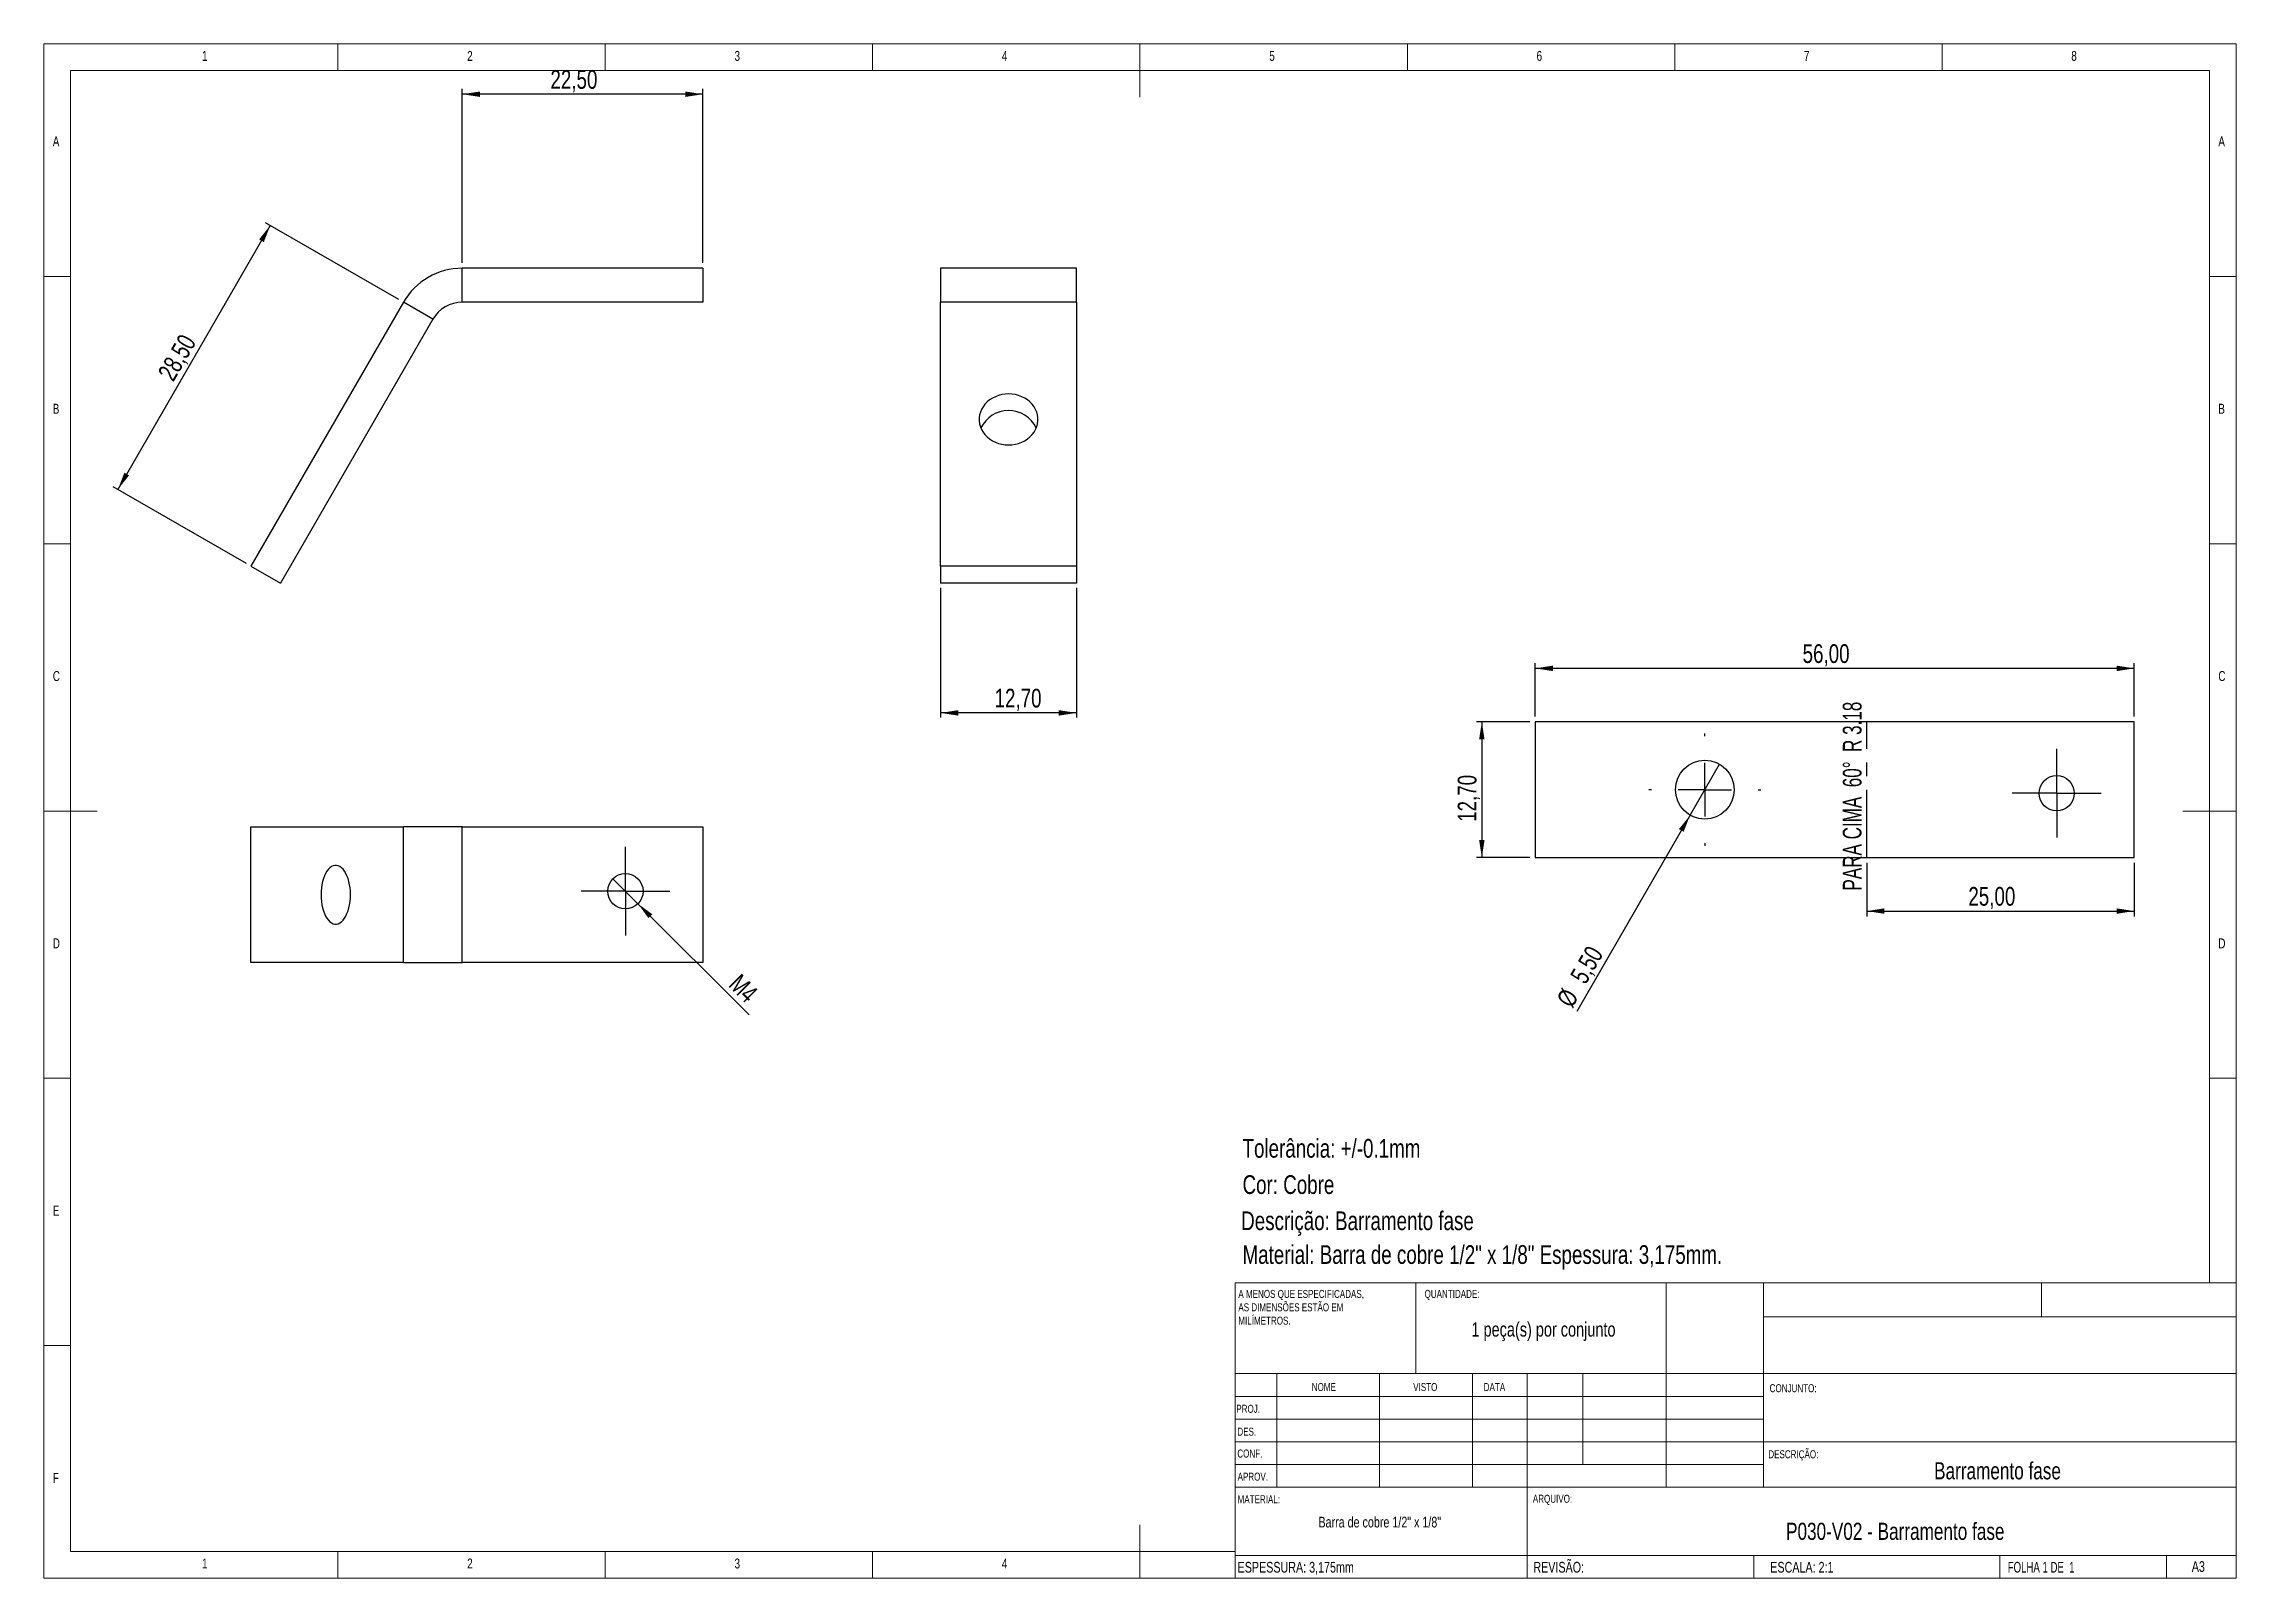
# Model space of a CAD drawing. Header units: millimetres. Extents: x 5 to 415, y 5 to 292.
import ezdxf

# ---------------------------------------------------------------- set-up
doc = ezdxf.new("R2010")
doc.units = ezdxf.units.MM
doc.linetypes.add('CENTERX2', pattern=[20.32, 12.7, -2.54, 2.54, -2.54])
doc.layers.add('CAMADA_1', color=179, linetype='Continuous')
doc.layers.add('FORMAT', color=7, linetype='Continuous')
doc.styles.add('SLDTEXTSTYLE0', font='TXT', dxfattribs={"width": 0.75})
doc.styles.add('SLDTEXTSTYLE1', font='TXT', dxfattribs={"width": 0.673077})
doc.styles.add('SLDTEXTSTYLE2', font='TXT', dxfattribs={"width": 0.681818})
doc.dimstyles.new('SLDDIMSTYLE0', dxfattribs={"dimtxt": 3.5, "dimasz": 3.302, "dimexe": 0, "dimexo": 0.0625, "dimgap": 0.875, "dimtad": 1, "dimlfac": 0.5, "dimrnd": 1e-09, "dimzin": 12, "dimdsep": 46, "dimtxsty": 'SLDTEXTSTYLE0', "dimsah": 1, "dimcen": 0.09, "dimadec": 0, "dimazin": 3, "dimtfac": 1, "dimtofl": 0, "dimtmove": 0, "dimatfit": 3, "dimfxl": 1, "dimfrac": 2, "dimtolj": 1, "dimtzin": 12, "dimarcsym": 0})
doc.dimstyles.new('SLDDIMSTYLE1', dxfattribs={"dimtxt": 3.5, "dimasz": 3.302, "dimexe": 0, "dimexo": 0.0625, "dimgap": 0.875, "dimtad": 1, "dimlfac": 0.5, "dimrnd": 1e-09, "dimzin": 12, "dimdsep": 46, "dimtxsty": 'SLDTEXTSTYLE0', "dimsah": 1, "dimcen": 0.09, "dimadec": 0, "dimazin": 3, "dimtfac": 1, "dimtmove": 0, "dimatfit": 0, "dimfxl": 1, "dimfrac": 2, "dimtolj": 1, "dimtzin": 12, "dimarcsym": 0})
doc.dimstyles.new('SLDDIMSTYLE2', dxfattribs={"dimtxt": 3.5, "dimasz": 3.302, "dimexe": 0, "dimexo": 0.0625, "dimgap": 0.875, "dimtad": 1, "dimlfac": 0.5, "dimrnd": 1e-09, "dimzin": 12, "dimdsep": 46, "dimtxsty": 'SLDTEXTSTYLE0', "dimblk1": 'NONE', "dimsah": 1, "dimcen": 0, "dimadec": 0, "dimazin": 3, "dimtfac": 1, "dimtmove": 0, "dimatfit": 3, "dimldrblk": 'NONE', "dimfxl": 1, "dimfrac": 2, "dimtolj": 1, "dimtzin": 12, "dimarcsym": 0})
doc.dimstyles.new('SLDDIMSTYLE3', dxfattribs={"dimtxt": 3.5, "dimasz": 3.302, "dimexe": 0, "dimexo": 0.0625, "dimgap": 0.875, "dimtad": 1, "dimlfac": 0.5, "dimrnd": 1e-09, "dimzin": 12, "dimdsep": 46, "dimtxsty": 'SLDTEXTSTYLE0', "dimblk1": 'NONE', "dimsah": 1, "dimcen": 0, "dimadec": 0, "dimazin": 3, "dimtfac": 1, "dimtmove": 0, "dimatfit": 3, "dimldrblk": 'NONE', "dimfxl": 1, "dimfrac": 2, "dimtolj": 1, "dimtzin": 12, "dimarcsym": 0})

# ---------------------------------------------------------------- blocks, each defined once
blk = doc.blocks.new('SW_NOTE_0')
at = {"color": 0, "linetype": 'Continuous', "lineweight": 0, "char_height": 1.5, "attachment_point": 1, "style": 'SLDTEXTSTYLE0'}
for s, insert in [('A MENOS QUE ESPECIFICADAS,', (0, 1.93)), ('AS DIMENSÕES ESTÃO EM', (0, -0.57)), ('MILÍMETROS.', (0, -3.07))]:
    blk.add_mtext(s, dxfattribs=dict(at, insert=insert))
blk = doc.blocks.new('_D')
at = {"layer": 'CAMADA_1'}
for p, q in [((83.26, 251.02), (83.26, 283.58)), ((128.26, 251.02), (128.26, 283.58)), ((128.26, 282.58), (83.26, 282.58))]:
    blk.add_line(p, q, dxfattribs=at)
for points in [[(83.26, 282.58), (86.56, 282.07), (86.56, 283.08)], [(128.26, 282.58), (124.96, 283.08), (124.96, 282.07)]]:
    blk.add_solid(points, dxfattribs=at)
at = {"layer": 'CAMADA_1', "insert": (99.74, 287.09), "char_height": 3.5, "attachment_point": 1, "style": 'SLDTEXTSTYLE0'}
blk.add_mtext('22,50', dxfattribs=at)
blk = doc.blocks.new('_D_1')
at = {"layer": 'CAMADA_1'}
for p, q in [((71.38, 244.16), (46.48, 258.53)), ((47.35, 258.03), (18.85, 208.66)), ((42.87, 194.79), (17.98, 209.16))]:
    blk.add_line(p, q, dxfattribs=at)
for points in [[(47.35, 258.03), (45.26, 255.43), (46.14, 254.92)], [(18.85, 208.66), (20.94, 211.27), (20.06, 211.78)]]:
    blk.add_solid(points, dxfattribs=at)
at = {"layer": 'CAMADA_1', "insert": (26.18, 230.39), "char_height": 3.5, "attachment_point": 1, "rotation": 60, "style": 'SLDTEXTSTYLE0'}
blk.add_mtext('28,50', dxfattribs=at)
blk = doc.blocks.new('_D_2')
at = {"layer": 'CAMADA_1'}
for p, q in [((172.72, 190.25), (172.72, 165.98)), ((198.12, 190.25), (198.12, 165.98)), ((198.12, 166.85), (172.72, 166.85))]:
    blk.add_line(p, q, dxfattribs=at)
for points in [[(172.72, 166.85), (176.02, 166.34), (176.02, 167.36)], [(198.12, 166.85), (194.82, 167.36), (194.82, 166.34)]]:
    blk.add_solid(points, dxfattribs=at)
at = {"layer": 'CAMADA_1', "insert": (182.8, 171.36), "char_height": 3.5, "attachment_point": 1, "style": 'SLDTEXTSTYLE0'}
blk.add_mtext('12,70', dxfattribs=at)
blk = doc.blocks.new('_D_3')
at = {"layer": 'CAMADA_1'}
for q in [(111.43, 135.83), (136.89, 110.37)]:
    blk.add_line((116.1, 131.16), q, dxfattribs=at)
blk.add_solid([(116.1, 131.16), (118.07, 128.47), (118.79, 129.19)], dxfattribs=at)
at = {"layer": 'CAMADA_1', "insert": (135.35, 118.27), "char_height": 3.5, "attachment_point": 1, "rotation": 315, "style": 'SLDTEXTSTYLE0'}
blk.add_mtext('M4', dxfattribs=at)
blk = doc.blocks.new('_NONE')
blk = doc.blocks.new('SW_CENTERMARKSYMBOL_0')
at = {"layer": 'CAMADA_1', "color": 0}
for p, q in [((0, 5), (0, 8.3)), ((0, 0), (0, 5)), ((-5, 0), (-8.3, 0)), ((0, 0), (-5, 0)), ((0, 0), (0, -5)), ((0, 0), (5, 0)), ((5, 0), (8.3, 0)), ((0, -5), (0, -8.3))]:
    blk.add_line(p, q, dxfattribs=at)
blk = doc.blocks.new('_D_4')
at = {"layer": 'CAMADA_1'}
for p, q in [((283.93, 166.18), (283.93, 176.18)), ((395.93, 175.18), (283.93, 175.18)), ((395.93, 166.18), (395.93, 176.18))]:
    blk.add_line(p, q, dxfattribs=at)
for points in [[(283.93, 175.18), (287.23, 174.67), (287.23, 175.69)], [(395.93, 175.18), (392.63, 175.69), (392.63, 174.67)]]:
    blk.add_solid(points, dxfattribs=at)
at = {"layer": 'CAMADA_1', "insert": (333.92, 179.69), "char_height": 3.5, "attachment_point": 1, "style": 'SLDTEXTSTYLE0'}
blk.add_mtext('56,00', dxfattribs=at)
blk = doc.blocks.new('_D_5')
at = {"layer": 'CAMADA_1'}
for p, q in [((282.93, 165.18), (272.93, 165.18)), ((273.93, 165.18), (273.93, 139.78)), ((282.93, 139.78), (272.93, 139.78))]:
    blk.add_line(p, q, dxfattribs=at)
for points in [[(273.93, 165.18), (273.42, 161.88), (274.44, 161.88)], [(273.93, 139.78), (274.44, 143.08), (273.42, 143.08)]]:
    blk.add_solid(points, dxfattribs=at)
at = {"layer": 'CAMADA_1', "insert": (269.42, 146.47), "char_height": 3.5, "attachment_point": 1, "rotation": 90, "style": 'SLDTEXTSTYLE0'}
blk.add_mtext('12,70', dxfattribs=at)
blk = doc.blocks.new('_D_6')
at = {"layer": 'CAMADA_1'}
for q in [(318.38, 157.25), (291.67, 110.97)]:
    blk.add_line((312.88, 147.72), q, dxfattribs=at)
blk.add_solid([(312.88, 147.72), (310.79, 145.11), (311.67, 144.61)], dxfattribs=at)
at = {"layer": 'CAMADA_1', "char_height": 3.5, "attachment_point": 1, "rotation": 60, "style": 'SLDTEXTSTYLE0'}
for s, insert in [('5,50', (290.31, 117.65)), ('%%c', (287.76, 113.23))]:
    blk.add_mtext(s, dxfattribs=dict(at, insert=insert))
blk = doc.blocks.new('_D_7')
at = {"layer": 'CAMADA_1'}
for p, q in [((345.93, 138.78), (345.93, 128.78)), ((395.93, 138.78), (395.93, 128.78)), ((345.93, 129.78), (395.93, 129.78))]:
    blk.add_line(p, q, dxfattribs=at)
for points in [[(345.93, 129.78), (349.23, 129.27), (349.23, 130.29)], [(395.93, 129.78), (392.63, 130.29), (392.63, 129.27)]]:
    blk.add_solid(points, dxfattribs=at)
at = {"layer": 'CAMADA_1', "insert": (364.92, 134.29), "char_height": 3.5, "attachment_point": 1, "style": 'SLDTEXTSTYLE0'}
blk.add_mtext('25,00', dxfattribs=at)
blk = doc.blocks.new('SW_CENTERMARKSYMBOL_1')
at = {"layer": 'CAMADA_1', "color": 0}
for p, q in [((0, 5), (0, 8.3)), ((0, 0), (0, 5)), ((-5, 0), (-8.3, 0)), ((0, 0), (-5, 0)), ((0, 0), (0, -5)), ((0, 0), (5, 0)), ((5, 0), (8.3, 0)), ((0, -5), (0, -8.3))]:
    blk.add_line(p, q, dxfattribs=at)
blk = doc.blocks.new('SW_CENTERMARKSYMBOL_2')
at = {"layer": 'CAMADA_1', "color": 0}
for p, q in [((0, 10), (0, 10.5)), ((0, 0), (0, 5)), ((-10, 0), (-10.5, 0)), ((0, 0), (-5, 0)), ((0, 0), (0, -5)), ((0, 0), (5, 0)), ((10, 0), (10.5, 0)), ((0, -10), (0, -10.5))]:
    blk.add_line(p, q, dxfattribs=at)

msp = doc.modelspace()

# ---------------------------------------------------------------- linework, layer by layer
at = {"color": 7, "linetype": 'Continuous', "lineweight": 18}
for p, q in [((415, 292), (5, 292)), ((5, 292), (5, 5)), ((60, 287), (60, 292)), ((110, 292), (110, 287)), ((160, 287), (160, 292)), ((210, 292), (210, 282)), ((260, 287), (260, 292)), ((310, 292), (310, 287)), ((360, 287), (360, 292)), ((415, 5), (415, 292)), ((410, 287), (10, 287)), ((10, 287), (10, 10)), ((410, 287), (410, 60.25)), ((10, 248.5), (5, 248.5)), ((415, 248.5), (410, 248.5)), ((5, 198.5), (10, 198.5)), ((410, 198.5), (415, 198.5)), ((5, 148.5), (15, 148.5)), ((415, 148.5), (405, 148.5)), ((5, 98.5), (10, 98.5)), ((410, 98.5), (415, 98.5)), ((227.8, 60.25), (415, 60.25)), ((227.8, 60.25), (227.8, 5)), ((261.597, 43.254), (261.594, 60.25)), ((308.4, 60.25), (308.4, 22)), ((326.6, 60.25), (326.6, 22.015)), ((378.6, 53.875), (378.6, 60.25)), ((415, 53.875), (326.6, 53.875)), ((10, 48.5), (5, 48.5)), ((415, 43.254), (227.8, 43.254)), ((235.6, 43.251), (235.6, 22.009)), ((254.791, 43.254), (254.791, 22.009)), ((272.199, 43.257), (272.199, 22.009)), ((282.4, 5.004), (282.4, 43.254)), ((292.8, 26.25), (292.8, 43.25)), ((326.6, 39), (227.8, 39)), ((326.6, 34.75), (227.8, 34.75)), ((326.6, 30.5), (227.8, 30.5)), ((326.6, 30.5), (415, 30.5)), ((326.6, 26.25), (227.8, 26.25)), ((282.4, 22.009), (227.8, 22.009)), ((282.4, 22.009), (415, 22.029)), ((210, 5), (210, 15)), ((10, 10), (227.8, 10)), ((60, 5), (60, 10)), ((110, 10), (110, 5)), ((160, 5), (160, 10)), ((227.8, 9.25), (415, 9.25)), ((324.777, 9.25), (324.777, 5)), ((370.8, 5), (370.8, 9.25)), ((402, 5), (402, 9.25)), ((5, 5), (415, 5))]:
    msp.add_line(p, q, dxfattribs=at)
at = {"color": 7, "linetype": 'Continuous', "lineweight": 25}
for p, q in [((83.257, 243.662), (83.257, 250.022)), ((128.262, 250.022), (83.257, 250.022)), ((128.262, 250.022), (128.262, 243.662)), ((172.719, 250.022), (172.719, 243.662)), ((198.119, 250.022), (172.719, 250.022)), ((198.119, 243.662), (198.119, 250.022)), ((72.241, 243.662), (43.739, 194.294)), ((77.749, 240.482), (72.241, 243.662)), ((128.262, 243.662), (83.257, 243.662)), ((172.719, 194.294), (172.719, 243.662)), ((198.119, 243.662), (172.719, 243.662)), ((198.119, 243.662), (198.119, 194.294)), ((77.749, 240.482), (49.247, 191.114)), ((43.739, 194.294), (49.247, 191.114)), ((198.119, 194.294), (172.719, 194.294)), ((172.719, 194.294), (172.719, 191.114)), ((198.119, 194.294), (198.119, 191.114)), ((198.119, 191.114), (172.719, 191.114)), ((283.933, 165.183), (283.933, 139.783)), ((395.933, 165.183), (283.933, 165.183)), ((395.933, 139.783), (395.933, 165.183)), ((43.739, 120.135), (43.739, 145.535)), ((43.739, 145.535), (72.241, 145.535)), ((72.241, 120.135), (72.241, 145.535)), ((83.257, 145.535), (72.241, 145.535)), ((83.257, 145.535), (128.262, 145.535)), ((83.257, 120.135), (83.257, 145.535)), ((128.262, 145.535), (128.262, 120.135)), ((283.933, 139.783), (395.933, 139.783)), ((72.241, 120.135), (43.739, 120.135)), ((72.241, 120.135), (83.257, 120.135)), ((128.262, 120.135), (83.257, 120.135))]:
    msp.add_line(p, q, dxfattribs=at)
at = {"color": 7, "linetype": 'CENTERX2'}
msp.add_line((345.933, 139.783), (345.933, 165.183), dxfattribs=at)
at = {"color": 7, "linetype": 'Continuous', "lineweight": 25, "flags": 128}
for points in [[(185.419, 216.982), (186.057, 217.015), (186.687, 217.111), (187.3, 217.27), (187.887, 217.489), (188.441, 217.766), (188.954, 218.097), (189.419, 218.477), (189.83, 218.901), (190.182, 219.364), (190.469, 219.859), (190.688, 220.38), (190.835, 220.919), (190.909, 221.469), (190.909, 222.023), (190.835, 222.573), (190.688, 223.112), (190.469, 223.632), (190.182, 224.127), (189.83, 224.59), (189.419, 225.014), (188.954, 225.394), (188.441, 225.725), (187.887, 226.002), (187.3, 226.222), (186.687, 226.38), (186.057, 226.477), (185.419, 226.509), (184.78, 226.477), (184.15, 226.38), (183.537, 226.222), (182.95, 226.002), (182.396, 225.725), (181.883, 225.394), (181.418, 225.014), (181.007, 224.59), (180.655, 224.127), (180.368, 223.632), (180.15, 223.112), (180.002, 222.573), (179.928, 222.023), (179.928, 221.469), (180.002, 220.919), (180.15, 220.38), (180.368, 219.859), (180.655, 219.364), (181.007, 218.901), (181.418, 218.477), (181.883, 218.097), (182.396, 217.766), (182.95, 217.489), (183.537, 217.27), (184.15, 217.111), (184.78, 217.015), (185.419, 216.982)], [(56.838, 132.835), (56.857, 132.197), (56.912, 131.567), (57.004, 130.954), (57.131, 130.367), (57.29, 129.813), (57.481, 129.3), (57.701, 128.834), (57.946, 128.423), (58.213, 128.072), (58.499, 127.785), (58.799, 127.566), (59.111, 127.419), (59.428, 127.344), (59.748, 127.344), (60.066, 127.419), (60.377, 127.566), (60.677, 127.785), (60.963, 128.072), (61.23, 128.423), (61.475, 128.834), (61.695, 129.3), (61.886, 129.813), (62.046, 130.367), (62.172, 130.954), (62.264, 131.567), (62.319, 132.197), (62.338, 132.835), (62.319, 133.474), (62.264, 134.103), (62.172, 134.716), (62.046, 135.303), (61.886, 135.857), (61.695, 136.37), (61.475, 136.836), (61.23, 137.247), (60.963, 137.598), (60.677, 137.885), (60.377, 138.104), (60.066, 138.251), (59.748, 138.326), (59.428, 138.326), (59.111, 138.251), (58.799, 138.104), (58.499, 137.885), (58.213, 137.598), (57.946, 137.247), (57.701, 136.836), (57.481, 136.37), (57.29, 135.857), (57.131, 135.303), (57.004, 134.716), (56.912, 134.103), (56.857, 133.474), (56.838, 132.835)]]:
    msp.add_lwpolyline(points, dxfattribs=at)
at = {"color": 7, "linetype": 'Continuous', "lineweight": 25}
for centre, radius in [((315.631, 152.483), 5.5), ((381.433, 151.823), 3.3), ((113.762, 133.495), 3.3)]:
    msp.add_circle(centre, radius, dxfattribs=at)
for centre, radius, start, end in [((83.257, 237.302), 12.72, 90, 150), ((83.257, 237.302), 6.36, 90, 150), ((185.419, 217.631), 5.767, 25.96769, 154.03231)]:
    msp.add_arc(centre, radius, start, end, dxfattribs=at)

# ---------------------------------------------------------------- block references
at = {"color": 7, "linetype": 'Continuous', "lineweight": 0}
msp.add_blockref('SW_NOTE_0', (228.394, 56.987), dxfattribs=at)
at = {"layer": 'CAMADA_1'}
for name, p in [('SW_CENTERMARKSYMBOL_2', (315.631, 152.483)), ('SW_CENTERMARKSYMBOL_1', (381.433, 151.823)), ('SW_CENTERMARKSYMBOL_0', (113.762, 133.495))]:
    msp.add_blockref(name, p, dxfattribs=at)

# ---------------------------------------------------------------- texts
at = {"color": 7, "linetype": 'Continuous', "lineweight": 0}
for s, insert, char_height, attachment_point, style in [('1', (34.583, 290.668), 1.852, 1, 'SLDTEXTSTYLE0'), ('2', (84.167, 290.668), 1.852, 1, 'SLDTEXTSTYLE0'), ('3', (134.167, 290.668), 1.852, 1, 'SLDTEXTSTYLE0'), ('4', (184.167, 290.668), 1.852, 1, 'SLDTEXTSTYLE0'), ('5', (234.167, 290.668), 1.852, 1, 'SLDTEXTSTYLE0'), ('6', (284.167, 290.668), 1.852, 1, 'SLDTEXTSTYLE0'), ('7', (334.167, 290.668), 1.852, 1, 'SLDTEXTSTYLE0'), ('8', (384.167, 290.668), 1.852, 1, 'SLDTEXTSTYLE0'), ('A', (6.667, 274.668), 1.852, 1, 'SLDTEXTSTYLE0'), ('A', (411.667, 274.668), 1.852, 1, 'SLDTEXTSTYLE0'), ('B', (6.667, 224.668), 1.852, 1, 'SLDTEXTSTYLE0'), ('B', (411.667, 224.668), 1.852, 1, 'SLDTEXTSTYLE0'), ('C', (6.667, 174.668), 1.852, 1, 'SLDTEXTSTYLE0'), ('C', (411.667, 174.668), 1.852, 1, 'SLDTEXTSTYLE0'), ('D', (6.667, 124.668), 1.852, 1, 'SLDTEXTSTYLE0'), ('D', (411.667, 124.668), 1.852, 1, 'SLDTEXTSTYLE0'), ('E', (6.667, 74.668), 1.852, 1, 'SLDTEXTSTYLE0'), ('QUANTIDADE:', (263.217, 58.921), 1.5, 1, 'SLDTEXTSTYLE0'), ('1 peça(s) por conjunto', (285.461, 52.882), 2.7, 2, 'SLDTEXTSTYLE0'), ('NOME', (242.122, 41.501), 1.5, 1, 'SLDTEXTSTYLE0'), ('VISTO', (261.093, 41.501), 1.5, 1, 'SLDTEXTSTYLE0'), ('DATA', (274.288, 41.501), 1.5, 1, 'SLDTEXTSTYLE0'), ('CONJUNTO:', (327.756, 41.278), 1.5, 1, 'SLDTEXTSTYLE0'), ('PROJ.', (228.012, 37.43), 1.5, 1, 'SLDTEXTSTYLE0'), ('DES.', (228.21, 33.154), 1.5, 1, 'SLDTEXTSTYLE0'), ('CONF.', (228.202, 29.064), 1.5, 1, 'SLDTEXTSTYLE0'), ('DESCRIÇÃO:', (327.504, 28.93), 1.5, 1, 'SLDTEXTSTYLE0'), ('F', (6.667, 24.668), 1.852, 1, 'SLDTEXTSTYLE0'), ('APROV.', (228.255, 24.734), 1.5, 1, 'SLDTEXTSTYLE0'), ('Barramento fase', (370.373, 26.684), 3.2, 2, 'SLDTEXTSTYLE0'), ('MATERIAL:', (228.255, 20.505), 1.5, 1, 'SLDTEXTSTYLE0'), ('ARQUIVO:', (283.468, 20.604), 1.5, 1, 'SLDTEXTSTYLE0'), ('Barra de cobre 1/2" x 1/8"', (254.841, 16.485), 2, 2, 'SLDTEXTSTYLE0'), ('P030-V02 - Barramento fase', (351.249, 15.363), 3.2, 2, 'SLDTEXTSTYLE0'), ('1', (34.583, 8.668), 1.852, 1, 'SLDTEXTSTYLE0'), ('2', (84.167, 8.668), 1.852, 1, 'SLDTEXTSTYLE0'), ('3', (134.167, 8.668), 1.852, 1, 'SLDTEXTSTYLE0'), ('4', (184.167, 8.668), 1.852, 1, 'SLDTEXTSTYLE0'), ('REVISÃO:', (283.571, 8.045), 2, 1, 'SLDTEXTSTYLE0'), ('A3', (406.701, 8.178), 2, 1, 'SLDTEXTSTYLE0'), ('ESPESSURA: 3,175mm', (228.255, 8.044), 2, 1, 'SLDTEXTSTYLE0'), ('ESCALA: 2:1', (327.874, 8.045), 2, 1, 'SLDTEXTSTYLE0'), ('FOLHA 1 DE  1', (372.278, 8.045), 2, 1, 'SLDTEXTSTYLE1')]:
    msp.add_mtext(s, dxfattribs=dict(at, insert=insert, char_height=char_height, attachment_point=attachment_point, style=style))
at = {"color": 7, "linetype": 'Continuous', "lineweight": 0, "insert": (341.441, 151.281), "char_height": 3.5, "attachment_point": 2, "rotation": 90, "style": 'SLDTEXTSTYLE2'}
msp.add_mtext('PARA CIMA  60°  R 3.18', dxfattribs=at)
at = {"layer": 'CAMADA_1', "insert": (229.177, 87.151), "char_height": 3.5, "attachment_point": 1, "style": 'SLDTEXTSTYLE0'}
msp.add_mtext('Tolerância: +/-0.1mm', dxfattribs=at)
at = {"layer": 'FORMAT', "char_height": 3.5, "attachment_point": 1, "style": 'SLDTEXTSTYLE0'}
for s, insert in [('Cor: Cobre', (229.177, 80.368)), ('Descrição: Barramento fase', (228.924, 73.602)), ('Material: Barra de cobre 1/2" x 1/8" Espessura: 3,175mm.', (229.177, 67.281))]:
    msp.add_mtext(s, dxfattribs=dict(at, insert=insert))

# ---------------------------------------------------------------- dimensions: what is measured, and where the dimension line sits
at = {"layer": 'CAMADA_1'}
for base, p1, p2, dimstyle, picture, middle in [((83.257, 282.576), (128.262, 250.022), (83.257, 250.022), 'SLDDIMSTYLE0', '_D', (105.76, 282.576)), ((172.719, 166.849), (198.119, 191.114), (172.719, 191.114), 'SLDDIMSTYLE1', '_D_2', (188.819, 166.849)), ((283.933, 175.183), (395.933, 165.183), (283.933, 165.183), 'SLDDIMSTYLE0', '_D_4', (339.933, 175.183)), ((395.933, 129.783), (345.933, 139.783), (395.933, 139.783), 'SLDDIMSTYLE0', '_D_7', (370.933, 129.783))]:
    dim = msp.add_linear_dim(base=base, p1=p1, p2=p2, dimstyle=dimstyle, dxfattribs=at)
    dim.commit()
    dim.dimension.update_dxf_attribs({"geometry": picture, "text_midpoint": middle, "dimtype": 160})
for base, p1, p2, angle, dimstyle, picture, middle in [((18.848, 208.665), (72.241, 243.662), (43.739, 194.294), 60, 'SLDDIMSTYLE0', '_D_1', (33.099, 233.349)), ((273.933, 139.783), (283.933, 165.183), (283.933, 139.783), 90, 'SLDDIMSTYLE1', '_D_5', (273.933, 152.483))]:
    dim = msp.add_linear_dim(base=base, p1=p1, p2=p2, angle=angle, dimstyle=dimstyle, dxfattribs=at)
    dim.commit()
    dim.dimension.update_dxf_attribs({"geometry": picture, "text_midpoint": middle, "dimtype": 160})
dim = msp.add_diameter_dim_2p(p1=(318.381, 157.246), p2=(312.881, 147.72), dimstyle='SLDDIMSTYLE3', dxfattribs=at)
dim.commit()
dim.dimension.update_dxf_attribs({"geometry": '_D_6', "text_midpoint": (295.233, 117.153), "dimtype": 163})
dim = msp.add_diameter_dim_2p(p1=(111.429, 135.828), p2=(116.096, 131.162), text='M4', dimstyle='SLDDIMSTYLE2', override={"dimpost": '<>'}, dxfattribs=at)
dim.commit()
dim.dimension.update_dxf_attribs({"geometry": '_D_3', "text_midpoint": (134.613, 112.644), "dimtype": 163})

doc.saveas('drawing.dxf')
